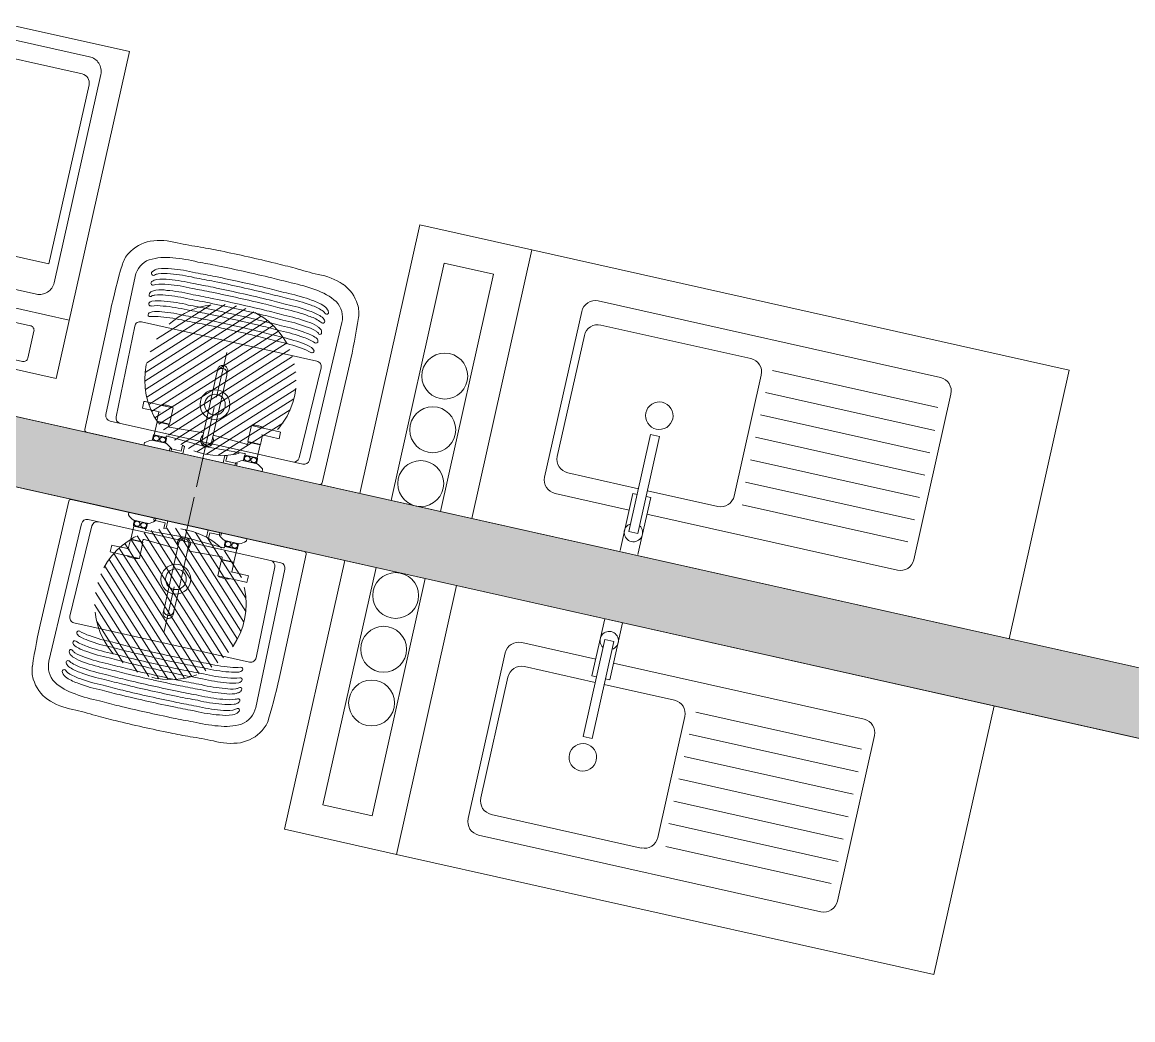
# Model space of a CAD drawing. Header units: millimetres. Extents: x 2471 to 2909, y 1327 to 1568.
# Drawn here: x 2614.252 to 2616.672, y 1452.336 to 1454.51 of the extents above; entities that cross this region are included whole.
import ezdxf
from ezdxf.xclip import XClip

# ---------------------------------------------------------------- set-up
doc = ezdxf.new("R2010")
doc.units = ezdxf.units.MM
doc.header["$XCLIPFRAME"] = 2
doc.set_wipeout_variables(frame=1)
for name, pattern in [('ACAD_ISO07W100', [3, 0, -3]), ('TC_P1$0$DASHDOT', [1, 0.5, -0.25, 0, -0.25]), ('TC_P1$0$HIDDEN2', [0.1875, 0.125, -0.0625])]:
    doc.linetypes.add(name, pattern=pattern)
doc.layers.get('0').update_dxf_attribs({"color": 251, "lineweight": 9})
for name, color, linetype, lineweight in [('A-EST PLACAS', 251, 'Continuous', 13), ('A-ESTRUCTURA-HATCH', 251, 'Continuous', 13), ('A-HATCH', 251, 'Continuous', 13), ('A-MURO BAJO', 251, 'Continuous', 13), ('A-MUROS', 251, 'Continuous', 13), ('DLP_ACCESORIOS', 251, 'Continuous', 13), ('DLP_EQUIPAMIENTO', 251, 'Continuous', 13)]:
    doc.layers.add(name, color=color, linetype=linetype, lineweight=lineweight)

# ---------------------------------------------------------------- blocks, each defined once
blk = doc.blocks.new('EST P2')
at = {"layer": 'A-ESTRUCTURA-HATCH'}
h = blk.add_hatch(dxfattribs=at)
h.set_pattern_fill('ANSI31', color=256, scale=0.02)
h.set_pattern_definition([(45, (-226392.07709, -8188163.05961), (-0.04490128060535, 0.04490128060535), [])])
h.paths.add_polyline_path([(-3.61, 5.05), (-3.61, 4.85), (-44.785, 4.85), (-44.785, -0.15), (-46.99, -0.15), (-46.99, -11.15), (-3.61, -11.1501), (-3.61, -11.4001), (-47.24, -11.4), (-47.24, 0.15), (-45.035, 0.15), (-45.035, 5.0497)])
h.paths.add_polyline_path([(5.8757, 4.85), (5.8757, 5.05), (35.53, 5.05), (35.53, 4.85)])
h.paths.add_polyline_path([(35.58, -11.1501), (71.88, -11.1501), (71.88, -11.4001), (35.58, -11.4)])
h.paths.add_polyline_path([(-3.56, -11.15), (35.53, -11.15), (35.53, -11.4001), (-3.56, -11.4001)])
edge = h.paths.add_edge_path()
edge.add_arc((63.3007, -0.15), 9.7, 360, 540)
edge.add_line((53.6007, -0.15), (53.8007, -0.15))
edge.add_arc((63.3007, -0.15), 9.5, 0, 180, ccw=False)
edge.add_line((72.8007, -0.15), (73.0007, -0.15))
h.paths.add_polyline_path([(47.915, 5.05), (35.58, 5.05), (35.58, 4.85), (47.915, 4.85)])
edge = h.paths.add_edge_path()
edge.add_arc((63.3007, -0.15), 3.3, 0.0011, 49.9945)
edge.add_line((65.4221, 2.3777), (65.4222, -0.15))
edge.add_line((65.4222, -0.15), (65.2722, -0.15))
edge.add_line((65.2722, -0.15), (65.2721, 2.4964))
edge.add_arc((63.3007, -0.15), 3.3, 53.3155, 179.9999)
edge.add_line((60.0007, -0.15), (59.8007, -0.15))
edge.add_arc((63.3007, -0.15), 3.5, 0.001, 179.9999, ccw=False)
edge.add_line((66.8007, -0.1499), (66.6007, -0.1499))
edge.add_line((66.6007, -0.1499), (66.6007, -0.1499))
h.paths.add_polyline_path([(51.865, 4.85), (53.3757, 4.85), (53.3757, 5.05), (51.865, 5.05)])
blk = doc.blocks.new('A$C47ad906b')
at = {"color": 240, "true_color": 0xed1f24}
blk.add_wipeout([(-17.9532, 13.7815), (-20.1582, 13.7815), (-20.1582, 2.2315), (98.9618, 2.2315), (98.9618, 7.2315), (99.7906, 7.2315), (100.0824, 13.4817), (99.9399, 15.1384), (99.3011, 17.2957), (98.434, 18.891), (96.5864, 20.9381), (95.1524, 21.9277), (93.5658, 22.6443), (92.3725, 22.9752), (90.3824, 23.1815), (88.3592, 22.9682), (87.1113, 22.6133), (85.5861, 21.9127), (83.9074, 20.704), (82.6862, 19.3856), (82.1939, 18.6815), (75.1468, 18.6815), (75.1468, 19.1315), (74.5468, 19.1315), (74.5468, 18.6815), (70.6718, 18.6815), (70.6718, 19.1315), (70.0718, 19.1315), (70.0718, 18.6815), (59.808, 18.6815), (59.808, 19.5314), (55.8578, 19.5314), (55.8578, 18.6815), (37.3918, 18.6815), (9.6018, 18.6818), (9.6018, 19.1315), (9.0018, 19.1315), (9.0018, 18.6817), (7.6574, 18.6815), (7.6574, 19.5315), (3.7074, 19.5315), (3.7074, 18.6818), (-19.1926, 18.6819), (-19.1926, 18.4815), (-17.9532, 18.4815)], dxfattribs=at)
blk.add_blockref('EST P2', (27.0859, 13.6317))
blk = doc.blocks.new('TC_P1$0$EST.P1')
at = {"layer": 'A-EST PLACAS'}
h = blk.add_hatch(color=8, dxfattribs=at)
h.dxf.hatch_style = 1
h.paths.add_polyline_path([(9.15, 0.06), (9.15, 6.125), (10.65, 6.125), (10.65, 5.375), (10.8, 5.375), (10.8, 6.325), (9, 6.325), (9, 5.45), (7.5, 5.45), (7.5, 5.95), (7.35, 5.95), (7.35, 5.25), (9, 5.25), (9, 0.06)])
h.paths.add_polyline_path([(30.25, 10.125), (28.65, 10.125), (28.65, 13.225), (29.85, 13.225), (29.85, 13.375), (28.5, 13.375), (28.5, 9.975), (30.25, 9.975)])
h.paths.add_polyline_path([(31.05, 13.375), (31.2, 13.375), (31.2, 9.975), (31.05, 9.975)])
h.paths.add_polyline_path([(36.55, 13.85), (36.85, 13.85), (36.85, 13.7), (36.7, 13.7), (36.7, 10.625), (36.55, 10.625)])
h.paths.add_polyline_path([(33.6, 13.225), (33.6, 10.125), (32, 10.125), (32, 9.975), (33.75, 9.975), (33.75, 13.375), (32.4, 13.375), (32.4, 13.225)])
h.paths.add_polyline_path([(42.85, 13.7), (43.45, 13.7), (43.45, 13.85), (42.7, 13.85), (42.7, 10.45), (43.85, 10.45), (43.85, 10.6), (42.85, 10.6)])
h.paths.add_polyline_path([(44.65, 13.85), (44.65, 10.45), (44.8, 10.45), (44.8, 13.85)])
h.paths.add_polyline_path([(45.6, 10.6), (47.2, 10.6), (47.2, 13.7), (46, 13.7), (46, 13.85), (47.35, 13.85), (47.35, 10.45), (45.6, 10.45)])
h.paths.add_polyline_path([(42.85, 0.15), (43.45, 0.15), (43.45, 0), (42.7, 0), (42.7, 3.4), (43.85, 3.4), (43.85, 3.25), (42.85, 3.25)])
h.paths.add_polyline_path([(44.65, 0), (44.65, 3.4), (44.8, 3.4), (44.8, 0)])
h.paths.add_polyline_path([(45.6, 3.25), (47.2, 3.25), (47.2, 0.15), (46, 0.15), (46, 0), (47.35, 0), (47.35, 3.4), (45.6, 3.4)])
h.paths.add_polyline_path([(40, 3.5), (39.85, 3.5), (39.85, 0.15), (39.7, 0.15), (39.7, 0), (40, 0)])
h.paths.add_polyline_path([(30.25, 3.725), (28.65, 3.725), (28.65, 0.625), (29.85, 0.625), (29.85, 0.475), (28.5, 0.475), (28.5, 3.875), (30.25, 3.875)])
h.paths.add_polyline_path([(31.05, 0.475), (31.2, 0.475), (31.2, 3.875), (31.05, 3.875)])
h.paths.add_polyline_path([(36.55, 0), (36.85, 0), (36.85, 0.15), (36.7, 0.15), (36.7, 3.225), (36.55, 3.225)])
h.paths.add_polyline_path([(33.6, 0.625), (33.6, 3.725), (32, 3.725), (32, 3.875), (33.75, 3.875), (33.75, 0.475), (32.4, 0.475), (32.4, 0.625)])
h.paths.add_polyline_path([(23.65, 9.025), (23.65, 10.025), (23.5, 10.025), (23.5, 9.025)], flags=17)
h.paths.add_polyline_path([(17.1, 10.125), (18.7, 10.125), (18.7, 13.225), (17.5, 13.225), (17.5, 13.375), (18.85, 13.375), (18.85, 9.975), (17.1, 9.975)])
h.paths.add_polyline_path([(16.3, 13.375), (16.15, 13.375), (16.15, 9.975), (16.3, 9.975)])
h.paths.add_polyline_path([(10.5, 13.85), (10.5, 13.7), (10.65, 13.7), (10.65, 10.625), (10.8, 10.625), (10.8, 13.85)])
h.paths.add_polyline_path([(21.1, 7.525), (11.7, 7.525), (11.7, 7.675), (15.25, 7.675), (15.25, 9.075), (15.45, 9.075), (15.45, 7.675), (17.85, 7.675), (17.85, 8.925), (16.2, 8.925), (16.2, 9.075), (18, 9.075), (18, 7.675), (21.1, 7.675)])
h.paths.add_polyline_path([(13.75, 13.225), (13.75, 10.125), (15.35, 10.125), (15.35, 9.975), (13.6, 9.975), (13.6, 13.375), (14.95, 13.375), (14.95, 13.225)])
h.paths.add_polyline_path([(9, 8.6), (7.35, 8.6), (7.35, 7.9), (7.5, 7.9), (7.5, 8.4), (9, 8.4), (9, 7.525), (10.8, 7.525), (10.8, 8.475), (10.65, 8.475), (10.65, 7.725), (9.15, 7.725), (9.15, 13.79), (9, 13.79)])
h.paths.add_polyline_path([(4.5, 13.7), (3.9, 13.7), (3.9, 13.85), (4.65, 13.85), (4.65, 10.45), (3.5, 10.45), (3.5, 10.6), (4.5, 10.6)])
h.paths.add_polyline_path([(2.7, 13.85), (2.7, 10.45), (2.55, 10.45), (2.55, 13.85)])
h.paths.add_polyline_path([(1.75, 10.6), (0.15, 10.6), (0.15, 13.7), (1.35, 13.7), (1.35, 13.85), (0, 13.85), (0, 10.45), (1.75, 10.45)])
h.paths.add_polyline_path([(2.7, 0), (2.7, 3.4), (2.55, 3.4), (2.55, 0)])
h.paths.add_polyline_path([(1.75, 3.25), (0.15, 3.25), (0.15, 0.15), (1.35, 0.15), (1.35, 0), (0, 0), (0, 3.4), (1.75, 3.4)])
h.paths.add_polyline_path([(7.35, 3.5), (7.5, 3.5), (7.5, 0.15), (7.65, 0.15), (7.65, 0), (7.35, 0)])
h.paths.add_polyline_path([(17.1, 3.725), (18.7, 3.725), (18.7, 0.625), (17.5, 0.625), (17.5, 0.475), (18.85, 0.475), (18.85, 3.875), (17.1, 3.875)])
h.paths.add_polyline_path([(16.3, 0.475), (16.15, 0.475), (16.15, 3.875), (16.3, 3.875)])
h.paths.add_polyline_path([(10.8, 0), (10.5, 0), (10.5, 0.15), (10.65, 0.15), (10.65, 3.225), (10.8, 3.225)])
h.paths.add_polyline_path([(13.75, 0.625), (13.75, 3.725), (15.35, 3.725), (15.35, 3.875), (13.6, 3.875), (13.6, 0.475), (14.95, 0.475), (14.95, 0.625)])
h.paths.add_polyline_path([(38.35, 6.325), (36.55, 6.325), (36.55, 5.375), (36.7, 5.375), (36.7, 6.125), (38.2, 6.125), (38.2, 0.06), (38.35, 0.06), (38.35, 5.25), (40, 5.25), (40, 5.95), (39.85, 5.95), (39.85, 5.45), (38.35, 5.45)])
h.paths.add_polyline_path([(4.65, 0), (4.65, 3.4), (3.5, 3.4), (3.5, 3.25), (4.5, 3.25), (4.5, 0.15), (3.9, 0.15), (3.9, 0)])
h.paths.add_polyline_path([(1.7468, 8.35), (1.6, 8.35), (1.6, 9.55), (3.75, 9.55), (3.75, 9.4), (1.75, 9.4), (1.75, 8.35)], flags=17)
h.paths.add_polyline_path([(1.7468, 5.5), (1.6, 5.5), (1.6, 4.3), (3.75, 4.3), (3.75, 4.45), (1.75, 4.45), (1.75, 5.5)], flags=17)
h.paths.add_polyline_path([(7.5001, 7), (4.65, 7), (4.65, 9.55), (4.5, 9.55), (4.5, 7), (1.75, 7), (1.75, 7.6), (1.6, 7.6), (1.6, 7), (-1.2, 7), (-1.2, 11.05), (-1.35, 11.05), (-1.35, 2.8), (-1.2, 2.8), (-1.2, 6.85), (1.6, 6.85), (1.6, 6.25), (1.75, 6.25), (1.75, 6.85), (4.5, 6.85), (4.5, 4.3), (4.65, 4.3), (4.65, 6.85), (7.5001, 6.85)])
h.paths.add_polyline_path([(25.8, 6.175), (29.35, 6.175), (29.35, 4.775), (31.15, 4.775), (31.15, 4.925), (29.5, 4.925), (29.5, 6.175), (31.9, 6.175), (31.9, 4.775), (32.1, 4.775), (32.1, 6.175), (35.65, 6.175), (35.65, 6.325), (25.65, 6.325), (25.65, 0.475), (26.5, 0.475), (26.5, 0.625), (25.8, 0.625), (25.8, 4.775), (27.65, 4.775), (27.65, 4.925), (25.8, 4.925)])
h.paths.add_polyline_path([(22.7, 1.025), (25.35, 1.025), (25.35, 3.675), (23, 3.675), (23, 4.225), (22.7, 4.225), (22.7, 4.375), (23.15, 4.375), (23.15, 3.825), (25.35, 3.825), (25.35, 6.325), (25.5, 6.325), (25.5, 0.875), (22.7, 0.875)])
h.paths.add_polyline_path([(21.7, 0.475), (20.85, 0.475), (20.85, 0.625), (21.55, 0.625), (21.55, 4.775), (19.7, 4.775), (19.7, 4.925), (21.55, 4.925), (21.55, 6.175), (18, 6.175), (18, 4.775), (16.2, 4.775), (16.2, 4.925), (17.85, 4.925), (17.85, 6.175), (15.45, 6.175), (15.45, 4.775), (15.25, 4.775), (15.25, 6.175), (11.7, 6.175), (11.7, 6.325), (21.7, 6.325)])
h.paths.add_polyline_path([(7.35, 13.85), (7.35, 10.35), (7.5, 10.35), (7.5, 13.7), (7.65, 13.7), (7.65, 13.85)])
h.paths.add_polyline_path([(21.35, 8.925), (21.55, 8.925), (21.55, 7.525), (23.65, 7.525), (23.65, 8.125), (23.5, 8.125), (23.5, 7.675), (21.7, 7.675), (21.7, 11.375), (23.5, 11.375), (23.5, 10.925), (23.65, 10.925), (23.65, 11.575), (21.7, 11.575), (21.7, 13.375), (20.85, 13.375), (20.85, 13.225), (21.55, 13.225), (21.55, 9.075), (19.3, 9.075), (19.3, 8.925), (21.45, 8.925)])
h.paths.add_polyline_path([(38.35, 13.79), (38.35, 8.6), (40, 8.6), (40, 7.9), (39.85, 7.9), (39.85, 8.4), (38.35, 8.4), (38.35, 7.525), (36.55, 7.525), (36.55, 8.475), (36.7, 8.475), (36.7, 7.725), (38.2, 7.725), (38.2, 13.79)])
h.paths.add_polyline_path([(45.75, 7), (48.55, 7), (48.55, 11.05), (48.7, 11.05), (48.7, 2.8), (48.55, 2.8), (48.55, 6.85), (45.75, 6.85), (45.75, 6.25), (45.6, 6.25), (45.6, 6.85), (42.85, 6.85), (42.85, 4.3), (42.7, 4.3), (42.7, 6.85), (39.8499, 6.85), (39.8499, 7), (42.7, 7), (42.7, 9.55), (42.85, 9.55), (42.85, 7), (45.6, 7), (45.6, 7.6), (45.75, 7.6)])
h.paths.add_polyline_path([(40, 13.85), (39.7, 13.85), (39.7, 13.7), (39.85, 13.7), (39.85, 10.35), (40, 10.35)])
h.paths.add_polyline_path([(45.6032, 8.35), (45.75, 8.35), (45.75, 9.55), (43.6, 9.55), (43.6, 9.4), (45.6, 9.4), (45.6, 8.35)], flags=17)
h.paths.add_polyline_path([(45.6032, 5.5), (45.75, 5.5), (45.75, 4.3), (43.6, 4.3), (43.6, 4.45), (45.6, 4.45), (45.6, 5.5)], flags=17)
h.paths.add_polyline_path([(25.35, 7.525), (25.5, 7.525), (25.5, 11.575), (25.35, 11.575)])
h.paths.add_polyline_path([(25.8, 8.925), (28.05, 8.925), (28.05, 9.075), (25.8, 9.075), (25.8, 13.225), (26.5, 13.225), (26.5, 13.375), (25.65, 13.375), (25.65, 7.525), (25.8, 7.525)])
h.paths.add_polyline_path([(26.25, 7.675), (26.25, 7.525), (35.65, 7.525), (35.65, 7.675), (32.1, 7.675), (32.1, 9.075), (31.9, 9.075), (31.9, 7.675), (29.5, 7.675), (29.5, 8.925), (31.15, 8.925), (31.15, 9.075), (29.35, 9.075), (29.35, 7.675)])
blk.add_lwpolyline([(9.15, 0.06), (9.15, 6.125), (10.65, 6.125), (10.65, 5.375), (10.8, 5.375), (10.8, 6.325), (9, 6.325), (9, 5.45), (7.5, 5.45), (7.5, 5.95), (7.35, 5.95), (7.35, 5.25), (9, 5.25), (9, 0.06)], close=True)
blk = doc.blocks.new('TC_P1$0$MEZCLADORA-P')
at = {"color": 251, "linetype": 'TC_P1$0$DASHDOT', "ltscale": 0.07}
blk.add_line((0, 0.2633), (0, -0.2869), dxfattribs=at)
at = {"color": 7}
for p, q in [((-0.1318, 0), (-0.0713, 0)), ((-0.0713, 0), (-0.0713, -0.0048)), ((0.0714, 0), (0.1319, 0)), ((0.1319, 0), (0.1319, -0.0048)), ((-0.1318, 0), (-0.1318, -0.0048)), ((-0.1178, -0.0145), (-0.0853, -0.0145)), ((0.0714, 0), (0.0714, -0.0048)), ((0.0854, -0.0145), (0.1179, -0.0145)), ((-0.0875, -0.0265), (-0.1157, -0.0265)), ((-0.1141, -0.0265), (-0.1146, -0.027)), ((-0.0886, -0.027), (-0.1146, -0.027)), ((-0.1146, -0.027), (-0.1146, -0.056)), ((-0.0891, -0.0265), (-0.0886, -0.027)), ((-0.0886, -0.027), (-0.0886, -0.0285)), ((-0.0865, -0.0305), (-0.0015, -0.0262)), ((-0.011, -0.0405), (-0.011, -0.0805)), ((0.086, -0.0304), (0.0015, -0.0262)), ((0.011, -0.0805), (0.011, -0.0405)), ((0.1157, -0.0265), (0.0875, -0.0265)), ((0.0886, -0.0265), (0.0881, -0.027)), ((0.1151, -0.027), (0.0881, -0.027)), ((0.0881, -0.0285), (0.0881, -0.027)), ((0.0926, -0.0379), (0.0926, -0.0379)), ((0.1146, -0.0265), (0.1151, -0.027)), ((0.1151, -0.056), (0.1151, -0.027)), ((-0.0876, -0.057), (-0.1156, -0.057)), ((-0.1156, -0.057), (-0.1156, -0.078)), ((-0.1146, -0.056), (-0.0886, -0.056)), ((-0.1141, -0.0565), (-0.1146, -0.056)), ((-0.0891, -0.0565), (-0.1141, -0.0565)), ((-0.0891, -0.0565), (-0.0886, -0.056)), ((-0.0886, -0.0525), (-0.0886, -0.056)), ((-0.0876, -0.057), (-0.0876, -0.093)), ((-0.0865, -0.0505), (-0.011, -0.0543)), ((0.086, -0.0506), (0.011, -0.0543)), ((0.1156, -0.057), (0.0876, -0.057)), ((0.0876, -0.057), (0.0876, -0.093)), ((0.0881, -0.056), (0.0881, -0.0525)), ((0.0881, -0.056), (0.1151, -0.056)), ((0.0886, -0.0565), (0.0881, -0.056)), ((0.1146, -0.0565), (0.0886, -0.0565)), ((0.0896, -0.0565), (0.0896, -0.057)), ((0.1136, -0.0565), (0.1136, -0.057)), ((0.1146, -0.0565), (0.1151, -0.056)), ((0.1156, -0.057), (0.1156, -0.078)), ((-0.1526, -0.078), (-0.1501, -0.078)), ((-0.1526, -0.093), (-0.1526, -0.078)), ((-0.1501, -0.093), (-0.1526, -0.093)), ((-0.1242, -0.078), (-0.1501, -0.078)), ((-0.1501, -0.093), (-0.1242, -0.093)), ((-0.1129, -0.078), (-0.1242, -0.078)), ((-0.1242, -0.093), (-0.1129, -0.093)), ((-0.1137, -0.093), (-0.1137, -0.0932)), ((-0.0876, -0.093), (-0.1129, -0.093)), ((-0.1031, -0.0954), (-0.1001, -0.0954)), ((-0.0895, -0.093), (-0.0895, -0.0932)), ((-0.011, -0.0805), (-0.011, -0.1514)), ((0.011, -0.0805), (0.011, -0.1514)), ((0.1129, -0.093), (0.0876, -0.093)), ((0.0895, -0.093), (0.0895, -0.0932)), ((0.1001, -0.0954), (0.1031, -0.0954)), ((0.1242, -0.078), (0.1129, -0.078)), ((0.1129, -0.093), (0.1242, -0.093)), ((0.1137, -0.093), (0.1137, -0.0932)), ((0.1501, -0.078), (0.1242, -0.078)), ((0.1242, -0.093), (0.1501, -0.093)), ((0.1501, -0.078), (0.1526, -0.078)), ((0.1526, -0.093), (0.1501, -0.093)), ((0.1526, -0.093), (0.1526, -0.078)), ((-0.011, -0.1514), (-0.011, -0.1885)), ((0.011, -0.1885), (0.011, -0.1514)), ((-0.011, -0.1885), (-0.011, -0.1905)), ((-0.011, -0.1969), (-0.011, -0.1905)), ((0.011, -0.1885), (0.011, -0.1905)), ((0.011, -0.1969), (0.011, -0.1905))]:
    blk.add_line(p, q, dxfattribs=at)
for centre, radius, start, end in [((-0.1303, -0.0048), 0.0015, 180, 228.4626), ((-0.0982, 0.0315), 0.05, 228.4626, 246.8453), ((-0.1083, -0.0205), 0.0095, 140.8333, 144.6655), ((-0.0948, -0.0205), 0.0095, 35.3345, 39.1667), ((-0.105, 0.0315), 0.05, 293.1547, 311.5374), ((-0.0728, -0.0048), 0.0015, 311.5374, 0), ((0.0729, -0.0048), 0.0015, 180, 228.4626), ((0.105, 0.0315), 0.05, 228.4626, 246.8453), ((0.0949, -0.0205), 0.0095, 140.8333, 144.6655), ((0.1084, -0.0205), 0.0095, 35.3345, 39.1667), ((0.0982, 0.0315), 0.05, 293.1547, 311.5374), ((0.1304, -0.0048), 0.0015, 311.5374, 0), ((-0.1083, -0.0205), 0.0095, 215.3345, 219.1667), ((-0.0948, -0.0205), 0.0095, 320.8333, 324.6655), ((0, -0.0405), 0.0143, 320.0451, 219.9549), ((0, -0.0405), 0.0143, 320.5275, 219.4725), ((0, -0.0405), 0.014, 321.7868, 218.2132), ((0, -0.0405), 0.011, 0, 180), ((0.0949, -0.0205), 0.0095, 215.3345, 219.1667), ((0.1084, -0.0205), 0.0095, 320.8333, 324.6655), ((-0.1127, -0.0932), 0.001, 180, 255.7593), ((-0.1031, -0.0554), 0.04, 255.7593, 270), ((-0.1001, -0.0554), 0.04, 270, 284.2407), ((-0.0905, -0.0932), 0.001, 284.2407, 0), ((0.0905, -0.0932), 0.001, 180, 255.7593), ((0.1001, -0.0554), 0.04, 255.7593, 270), ((0.1031, -0.0554), 0.04, 270, 284.2407), ((0.1127, -0.0932), 0.001, 284.2407, 0)]:
    blk.add_arc(centre, radius, start, end, dxfattribs=at)
for centre, major_axis, ratio, start_param, end_param in [((-0.0016, -0.0243), (0.00195, 0.00019), 0.977728, 4.694416, 4.711947), ((0.0016, -0.0243), (0.00197, -0.00016), 0.989596, 4.695691, 4.715329), ((0, -0.1905), (-0.011, 0), 0.927184, 0, 3.141593), ((0, -0.1905), (0.011, 0), 0.927184, 3.141593, 6.283185)]:
    blk.add_ellipse(centre, major_axis=major_axis, ratio=ratio, start_param=start_param, end_param=end_param, dxfattribs=at)
for points, knots in [([(-0.1161, -0.026), (-0.1161, -0.026), (-0.1161, -0.0259), (-0.1161, -0.0257), (-0.1161, -0.0255), (-0.1161, -0.0251), (-0.1161, -0.0248), (-0.1161, -0.0244), (-0.1161, -0.0242), (-0.1161, -0.0237), (-0.1161, -0.0234), (-0.1161, -0.0228), (-0.1161, -0.0223), (-0.1161, -0.0214), (-0.1161, -0.0209), (-0.1161, -0.0201), (-0.1161, -0.0196), (-0.1161, -0.0187), (-0.1161, -0.0182), (-0.1161, -0.0176), (-0.1161, -0.0173), (-0.1161, -0.0168), (-0.1161, -0.0166), (-0.1161, -0.0162), (-0.1161, -0.0159), (-0.1161, -0.0155), (-0.1161, -0.0153), (-0.1161, -0.0151), (-0.1161, -0.015), (-0.1161, -0.015)], [1.912506, 1.912506, 1.912506, 1.912506, 2.09167, 2.09167, 2.270834, 2.270834, 2.409757, 2.409757, 2.503909, 2.503909, 2.59806, 2.59806, 2.741232, 2.741232, 2.868759, 2.868759, 2.996286, 2.996286, 3.139457, 3.139457, 3.233609, 3.233609, 3.32776, 3.32776, 3.466683, 3.466683, 3.645847, 3.645847, 3.825012, 3.825012, 3.825012, 3.825012]), ([(-0.1088, -0.026), (-0.1083, -0.026), (-0.1078, -0.0259), (-0.1067, -0.0257), (-0.1061, -0.0255), (-0.1053, -0.0251), (-0.1049, -0.0248), (-0.1043, -0.0244), (-0.1041, -0.0242), (-0.1036, -0.0237), (-0.1034, -0.0234), (-0.103, -0.0228), (-0.1028, -0.0223), (-0.1026, -0.0214), (-0.1025, -0.0209), (-0.1025, -0.0201), (-0.1026, -0.0196), (-0.1028, -0.0187), (-0.103, -0.0182), (-0.1034, -0.0176), (-0.1036, -0.0173), (-0.1041, -0.0168), (-0.1043, -0.0166), (-0.1049, -0.0162), (-0.1053, -0.0159), (-0.1061, -0.0155), (-0.1067, -0.0153), (-0.1078, -0.0151), (-0.1083, -0.015), (-0.1088, -0.015), (-0.1094, -0.015), (-0.1099, -0.0151), (-0.111, -0.0153), (-0.1116, -0.0155), (-0.1124, -0.0159), (-0.1128, -0.0162), (-0.1134, -0.0166), (-0.1136, -0.0168), (-0.1141, -0.0173), (-0.1143, -0.0176), (-0.1147, -0.0182), (-0.1149, -0.0187), (-0.1151, -0.0196), (-0.1152, -0.0201), (-0.1152, -0.0209), (-0.1151, -0.0214), (-0.1149, -0.0223), (-0.1147, -0.0228), (-0.1143, -0.0234), (-0.1141, -0.0237), (-0.1136, -0.0242), (-0.1134, -0.0244), (-0.1128, -0.0248), (-0.1124, -0.0251), (-0.1116, -0.0255), (-0.111, -0.0257), (-0.1099, -0.0259), (-0.1094, -0.026), (-0.1088, -0.026)], [1.912506, 1.912506, 1.912506, 1.912506, 2.09167, 2.09167, 2.270834, 2.270834, 2.409757, 2.409757, 2.503909, 2.503909, 2.59806, 2.59806, 2.741232, 2.741232, 2.868759, 2.868759, 2.996286, 2.996286, 3.139457, 3.139457, 3.233609, 3.233609, 3.32776, 3.32776, 3.466683, 3.466683, 3.645847, 3.645847, 3.825012, 3.825012, 3.825012, 4.004176, 4.004176, 4.18334, 4.18334, 4.322263, 4.322263, 4.416415, 4.416415, 4.510566, 4.510566, 4.653737, 4.653737, 4.781264, 4.781264, 4.908792, 4.908792, 5.051963, 5.051963, 5.146114, 5.146114, 5.240266, 5.240266, 5.379189, 5.379189, 5.558353, 5.558353, 5.737517, 5.737517, 5.737517, 5.737517]), ([(-0.0944, -0.026), (-0.0938, -0.026), (-0.0933, -0.0259), (-0.0922, -0.0257), (-0.0916, -0.0255), (-0.0908, -0.0251), (-0.0904, -0.0248), (-0.0898, -0.0244), (-0.0896, -0.0242), (-0.0891, -0.0237), (-0.0889, -0.0234), (-0.0885, -0.0228), (-0.0883, -0.0223), (-0.0881, -0.0214), (-0.088, -0.0209), (-0.088, -0.0201), (-0.0881, -0.0196), (-0.0883, -0.0187), (-0.0885, -0.0182), (-0.0889, -0.0176), (-0.0891, -0.0173), (-0.0896, -0.0168), (-0.0898, -0.0166), (-0.0904, -0.0162), (-0.0908, -0.0159), (-0.0916, -0.0155), (-0.0922, -0.0153), (-0.0933, -0.0151), (-0.0938, -0.015), (-0.0944, -0.015), (-0.0949, -0.015), (-0.0954, -0.0151), (-0.0965, -0.0153), (-0.0971, -0.0155), (-0.0979, -0.0159), (-0.0983, -0.0162), (-0.0989, -0.0166), (-0.0991, -0.0168), (-0.0996, -0.0173), (-0.0998, -0.0176), (-0.1002, -0.0182), (-0.1004, -0.0187), (-0.1006, -0.0196), (-0.1007, -0.0201), (-0.1007, -0.0209), (-0.1006, -0.0214), (-0.1004, -0.0223), (-0.1002, -0.0228), (-0.0998, -0.0234), (-0.0996, -0.0237), (-0.0991, -0.0242), (-0.0989, -0.0244), (-0.0983, -0.0248), (-0.0979, -0.0251), (-0.0971, -0.0255), (-0.0965, -0.0257), (-0.0954, -0.0259), (-0.0949, -0.026), (-0.0944, -0.026)], [-1.912506, -1.912506, -1.912506, -1.912506, -1.733342, -1.733342, -1.554177, -1.554177, -1.415254, -1.415254, -1.321103, -1.321103, -1.226951, -1.226951, -1.08378, -1.08378, -0.956253, -0.956253, -0.828726, -0.828726, -0.685555, -0.685555, -0.591403, -0.591403, -0.497251, -0.497251, -0.358328, -0.358328, -0.179164, -0.179164, 0, 0, 0, 0.179164, 0.179164, 0.358328, 0.358328, 0.497251, 0.497251, 0.591403, 0.591403, 0.685555, 0.685555, 0.828726, 0.828726, 0.956253, 0.956253, 1.08378, 1.08378, 1.226951, 1.226951, 1.321103, 1.321103, 1.415254, 1.415254, 1.554177, 1.554177, 1.733342, 1.733342, 1.912506, 1.912506, 1.912506, 1.912506]), ([(-0.0871, -0.015), (-0.0871, -0.015), (-0.0871, -0.0151), (-0.0871, -0.0153), (-0.0871, -0.0155), (-0.0871, -0.0159), (-0.0871, -0.0162), (-0.0871, -0.0166), (-0.0871, -0.0168), (-0.0871, -0.0173), (-0.0871, -0.0176), (-0.0871, -0.0182), (-0.0871, -0.0187), (-0.0871, -0.0196), (-0.0871, -0.0201), (-0.0871, -0.0209), (-0.0871, -0.0214), (-0.0871, -0.0223), (-0.0871, -0.0228), (-0.0871, -0.0234), (-0.0871, -0.0237), (-0.0871, -0.0242), (-0.0871, -0.0244), (-0.0871, -0.0248), (-0.0871, -0.0251), (-0.0871, -0.0255), (-0.0871, -0.0257), (-0.0871, -0.0259), (-0.0871, -0.026), (-0.0871, -0.026)], [0, 0, 0, 0, 0.179164, 0.179164, 0.358328, 0.358328, 0.497251, 0.497251, 0.591403, 0.591403, 0.685555, 0.685555, 0.828726, 0.828726, 0.956253, 0.956253, 1.08378, 1.08378, 1.226951, 1.226951, 1.321103, 1.321103, 1.415254, 1.415254, 1.554177, 1.554177, 1.733342, 1.733342, 1.912506, 1.912506, 1.912506, 1.912506]), ([(0.0871, -0.026), (0.0871, -0.026), (0.0871, -0.0259), (0.0871, -0.0257), (0.0871, -0.0255), (0.0871, -0.0251), (0.0871, -0.0248), (0.0871, -0.0244), (0.0871, -0.0242), (0.0871, -0.0237), (0.0871, -0.0234), (0.0871, -0.0228), (0.0871, -0.0223), (0.0871, -0.0214), (0.0871, -0.0209), (0.0871, -0.0201), (0.0871, -0.0196), (0.0871, -0.0187), (0.0871, -0.0182), (0.0871, -0.0176), (0.0871, -0.0173), (0.0871, -0.0168), (0.0871, -0.0166), (0.0871, -0.0162), (0.0871, -0.0159), (0.0871, -0.0155), (0.0871, -0.0153), (0.0871, -0.0151), (0.0871, -0.015), (0.0871, -0.015)], [1.912506, 1.912506, 1.912506, 1.912506, 2.09167, 2.09167, 2.270834, 2.270834, 2.409757, 2.409757, 2.503909, 2.503909, 2.59806, 2.59806, 2.741232, 2.741232, 2.868759, 2.868759, 2.996286, 2.996286, 3.139457, 3.139457, 3.233609, 3.233609, 3.32776, 3.32776, 3.466683, 3.466683, 3.645847, 3.645847, 3.825012, 3.825012, 3.825012, 3.825012]), ([(0.0944, -0.026), (0.0949, -0.026), (0.0954, -0.0259), (0.0965, -0.0257), (0.0971, -0.0255), (0.0979, -0.0251), (0.0983, -0.0248), (0.0989, -0.0244), (0.0991, -0.0242), (0.0996, -0.0237), (0.0998, -0.0234), (0.1002, -0.0228), (0.1004, -0.0223), (0.1006, -0.0214), (0.1007, -0.0209), (0.1007, -0.0201), (0.1006, -0.0196), (0.1004, -0.0187), (0.1002, -0.0182), (0.0998, -0.0176), (0.0996, -0.0173), (0.0991, -0.0168), (0.0989, -0.0166), (0.0983, -0.0162), (0.0979, -0.0159), (0.0971, -0.0155), (0.0965, -0.0153), (0.0954, -0.0151), (0.0949, -0.015), (0.0944, -0.015), (0.0938, -0.015), (0.0933, -0.0151), (0.0922, -0.0153), (0.0916, -0.0155), (0.0908, -0.0159), (0.0904, -0.0162), (0.0898, -0.0166), (0.0896, -0.0168), (0.0891, -0.0173), (0.0889, -0.0176), (0.0885, -0.0182), (0.0883, -0.0187), (0.0881, -0.0196), (0.088, -0.0201), (0.088, -0.0209), (0.0881, -0.0214), (0.0883, -0.0223), (0.0885, -0.0228), (0.0889, -0.0234), (0.0891, -0.0237), (0.0896, -0.0242), (0.0898, -0.0244), (0.0904, -0.0248), (0.0908, -0.0251), (0.0916, -0.0255), (0.0922, -0.0257), (0.0933, -0.0259), (0.0938, -0.026), (0.0944, -0.026)], [1.912506, 1.912506, 1.912506, 1.912506, 2.09167, 2.09167, 2.270834, 2.270834, 2.409757, 2.409757, 2.503909, 2.503909, 2.59806, 2.59806, 2.741232, 2.741232, 2.868759, 2.868759, 2.996286, 2.996286, 3.139457, 3.139457, 3.233609, 3.233609, 3.32776, 3.32776, 3.466683, 3.466683, 3.645847, 3.645847, 3.825012, 3.825012, 3.825012, 4.004176, 4.004176, 4.18334, 4.18334, 4.322263, 4.322263, 4.416415, 4.416415, 4.510566, 4.510566, 4.653737, 4.653737, 4.781264, 4.781264, 4.908792, 4.908792, 5.051963, 5.051963, 5.146114, 5.146114, 5.240266, 5.240266, 5.379189, 5.379189, 5.558353, 5.558353, 5.737517, 5.737517, 5.737517, 5.737517]), ([(0.1088, -0.026), (0.1094, -0.026), (0.1099, -0.0259), (0.111, -0.0257), (0.1116, -0.0255), (0.1124, -0.0251), (0.1128, -0.0248), (0.1134, -0.0244), (0.1136, -0.0242), (0.1141, -0.0237), (0.1143, -0.0234), (0.1147, -0.0228), (0.1149, -0.0223), (0.1151, -0.0214), (0.1152, -0.0209), (0.1152, -0.0201), (0.1151, -0.0196), (0.1149, -0.0187), (0.1147, -0.0182), (0.1143, -0.0176), (0.1141, -0.0173), (0.1136, -0.0168), (0.1134, -0.0166), (0.1128, -0.0162), (0.1124, -0.0159), (0.1116, -0.0155), (0.111, -0.0153), (0.1099, -0.0151), (0.1094, -0.015), (0.1088, -0.015), (0.1083, -0.015), (0.1078, -0.0151), (0.1067, -0.0153), (0.1061, -0.0155), (0.1053, -0.0159), (0.1049, -0.0162), (0.1043, -0.0166), (0.1041, -0.0168), (0.1036, -0.0173), (0.1034, -0.0176), (0.103, -0.0182), (0.1028, -0.0187), (0.1026, -0.0196), (0.1025, -0.0201), (0.1025, -0.0209), (0.1026, -0.0214), (0.1028, -0.0223), (0.103, -0.0228), (0.1034, -0.0234), (0.1036, -0.0237), (0.1041, -0.0242), (0.1043, -0.0244), (0.1049, -0.0248), (0.1053, -0.0251), (0.1061, -0.0255), (0.1067, -0.0257), (0.1078, -0.0259), (0.1083, -0.026), (0.1088, -0.026)], [-1.912506, -1.912506, -1.912506, -1.912506, -1.733342, -1.733342, -1.554177, -1.554177, -1.415254, -1.415254, -1.321103, -1.321103, -1.226951, -1.226951, -1.08378, -1.08378, -0.956253, -0.956253, -0.828726, -0.828726, -0.685555, -0.685555, -0.591403, -0.591403, -0.497251, -0.497251, -0.358328, -0.358328, -0.179164, -0.179164, 0, 0, 0, 0.179164, 0.179164, 0.358328, 0.358328, 0.497251, 0.497251, 0.591403, 0.591403, 0.685555, 0.685555, 0.828726, 0.828726, 0.956253, 0.956253, 1.08378, 1.08378, 1.226951, 1.226951, 1.321103, 1.321103, 1.415254, 1.415254, 1.554177, 1.554177, 1.733342, 1.733342, 1.912506, 1.912506, 1.912506, 1.912506]), ([(0.1161, -0.015), (0.1161, -0.015), (0.1161, -0.0151), (0.1161, -0.0153), (0.1161, -0.0155), (0.1161, -0.0159), (0.1161, -0.0162), (0.1161, -0.0166), (0.1161, -0.0168), (0.1161, -0.0173), (0.1161, -0.0176), (0.1161, -0.0182), (0.1161, -0.0187), (0.1161, -0.0196), (0.1161, -0.0201), (0.1161, -0.0209), (0.1161, -0.0214), (0.1161, -0.0223), (0.1161, -0.0228), (0.1161, -0.0234), (0.1161, -0.0237), (0.1161, -0.0242), (0.1161, -0.0244), (0.1161, -0.0248), (0.1161, -0.0251), (0.1161, -0.0255), (0.1161, -0.0257), (0.1161, -0.0259), (0.1161, -0.026), (0.1161, -0.026)], [0, 0, 0, 0, 0.179164, 0.179164, 0.358328, 0.358328, 0.497251, 0.497251, 0.591403, 0.591403, 0.685555, 0.685555, 0.828726, 0.828726, 0.956253, 0.956253, 1.08378, 1.08378, 1.226951, 1.226951, 1.321103, 1.321103, 1.415254, 1.415254, 1.554177, 1.554177, 1.733342, 1.733342, 1.912506, 1.912506, 1.912506, 1.912506]), ([(-0.0886, -0.0285), (-0.0886, -0.0287), (-0.0886, -0.0289), (-0.0884, -0.0293), (-0.0883, -0.0295), (-0.0881, -0.0299), (-0.0879, -0.03), (-0.0876, -0.0303), (-0.0874, -0.0303), (-0.0869, -0.0305), (-0.0867, -0.0305), (-0.0865, -0.0305)], [0.0014961, 0.0014961, 0.0014961, 0.0014961, 0.0628341, 0.0628341, 0.1278738, 0.1278738, 0.192655, 0.192655, 0.2586819, 0.2586819, 0.3211409, 0.3211409, 0.3211409, 0.3211409]), ([(0.0014, -0.0262), (0.0014, -0.0262), (0.0014, -0.0262), (0.0015, -0.0262), (0.0015, -0.0262), (0.0015, -0.0262)], [0, 0, 0, 0, 0.003858876, 0.003858876, 0.005459734, 0.005459734, 0.005459734, 0.005459734]), ([(0.086, -0.0305), (0.0862, -0.0305), (0.0864, -0.0304), (0.0869, -0.0303), (0.0871, -0.0302), (0.0874, -0.03), (0.0876, -0.0298), (0.0878, -0.0295), (0.0879, -0.0293), (0.0881, -0.0289), (0.0881, -0.0287), (0.0881, -0.0285)], [0.0009309, 0.0009309, 0.0009309, 0.0009309, 0.0631461, 0.0631461, 0.1284888, 0.1284888, 0.1937028, 0.1937028, 0.260157, 0.260157, 0.3196739, 0.3196739, 0.3196739, 0.3196739]), ([(-0.0865, -0.0505), (-0.0867, -0.0505), (-0.0869, -0.0505), (-0.0873, -0.0507), (-0.0875, -0.0507), (-0.0879, -0.051), (-0.0881, -0.0511), (-0.0883, -0.0515), (-0.0884, -0.0517), (-0.0886, -0.0521), (-0.0886, -0.0523), (-0.0886, -0.0525)], [0, 0, 0, 0, 0.0632739, 0.0632739, 0.1284986, 0.1284986, 0.1931331, 0.1931331, 0.2588948, 0.2588948, 0.322347, 0.322347, 0.322347, 0.322347]), ([(0.0881, -0.0525), (0.0881, -0.0523), (0.0881, -0.0521), (0.0879, -0.0517), (0.0878, -0.0515), (0.0876, -0.0512), (0.0874, -0.051), (0.0871, -0.0508), (0.0869, -0.0507), (0.0864, -0.0506), (0.0862, -0.0505), (0.086, -0.0505)], [0.0009616, 0.0009616, 0.0009616, 0.0009616, 0.0627142, 0.0627142, 0.1276947, 0.1276947, 0.1924362, 0.1924362, 0.2584085, 0.2584085, 0.3218037, 0.3218037, 0.3218037, 0.3218037]), ([(0.011, -0.1969), (0.011, -0.198), (0.0108, -0.199), (0.0101, -0.2011), (0.0095, -0.2021), (0.0082, -0.2038), (0.0073, -0.2046), (0.0054, -0.2059), (0.0043, -0.2064), (0.0021, -0.207), (0.0009, -0.2072), (-0.0015, -0.2071), (-0.0026, -0.2069), (-0.0048, -0.2062), (-0.0059, -0.2056), (-0.0077, -0.2042), (-0.0085, -0.2034), (-0.0098, -0.2016), (-0.0103, -0.2006), (-0.0109, -0.1987), (-0.011, -0.1978), (-0.011, -0.1969)], [4.328417, 4.328417, 4.328417, 4.328417, 4.64395, 4.64395, 4.960575, 4.960575, 5.279717, 5.279717, 5.601363, 5.601363, 5.924602, 5.924602, 6.248311, 6.248311, 6.571371, 6.571371, 6.892655, 6.892655, 7.211325, 7.211325, 7.470009, 7.470009, 7.470009, 7.470009])]:
    blk.add_open_spline(points, degree=3, knots=knots, dxfattribs=at)
for points in [[(-0.093, -0.0371), (-0.093, -0.0371), (-0.093, -0.0371), (-0.093, -0.0371)], [(-0.0015, -0.0262), (-0.0015, -0.0262), (-0.0015, -0.0262), (-0.0015, -0.0262)], [(-0.0015, -0.0262), (-0.0015, -0.0262), (-0.0014, -0.0262), (-0.0014, -0.0262)], [(0.0015, -0.0262), (0.0015, -0.0262), (0.0015, -0.0262), (0.0015, -0.0262)], [(-0.0886, -0.0525), (-0.0886, -0.0525), (-0.0886, -0.0525), (-0.0886, -0.0525)], [(-0.0865, -0.0505), (-0.0865, -0.0505), (-0.0865, -0.0505), (-0.0865, -0.0505)], [(0.0881, -0.0525), (0.0881, -0.0525), (0.0881, -0.0525), (0.0881, -0.0525)]]:
    blk.add_open_spline(points, degree=3, dxfattribs=at)
blk = doc.blocks.new('TC_P1$0$LAV-AMAZ-LAV_01')
blk.add_wipeout([(0.26, 0), (0.2622, -0.0005), (0.2636, -0.0015), (0.2646, -0.0029), (0.265, -0.005), (0.2669, -0.2686), (0.2669, -0.2806), (0.2668, -0.3016), (0.2663, -0.3212), (0.2658, -0.3369), (0.2649, -0.3544), (0.2637, -0.3738), (0.2622, -0.3835), (0.2599, -0.3912), (0.256, -0.3998), (0.2526, -0.4053), (0.248, -0.4118), (0.2384, -0.4219), (0.2336, -0.426), (0.2274, -0.4303), (0.2218, -0.4337), (0.2153, -0.4368), (0.2095, -0.4389), (0.2006, -0.4416), (0.191, -0.4437), (0.1829, -0.445), (0.1696, -0.4461), (0.165, -0.4462), (0.1572, -0.4459), (0.1314, -0.4466), (0.1057, -0.4481), (0.0834, -0.4489), (0.0611, -0.4495), (0.0413, -0.4498), (0.0031, -0.45), (-0.0305, -0.4499), (-0.0611, -0.4495), (-0.0834, -0.4489), (-0.1057, -0.4481), (-0.1314, -0.4466), (-0.1572, -0.4459), (-0.165, -0.4462), (-0.1772, -0.4456), (-0.1867, -0.4445), (-0.1955, -0.4428), (-0.2037, -0.4407), (-0.2104, -0.4386), (-0.2153, -0.4368), (-0.223, -0.433), (-0.231, -0.4279), (-0.2384, -0.4219), (-0.245, -0.4153), (-0.2509, -0.4079), (-0.2556, -0.4005), (-0.2593, -0.3928), (-0.2612, -0.3876), (-0.2627, -0.3815), (-0.2637, -0.3738), (-0.2647, -0.3576), (-0.2655, -0.3419), (-0.2661, -0.3284), (-0.2663, -0.3212), (-0.2667, -0.3081), (-0.2669, -0.2902), (-0.2669, -0.2686), (-0.2665, -0.2127), (-0.266, -0.1368), (-0.265, -0.005), (-0.2647, -0.0032), (-0.2636, -0.0015), (-0.2621, -0.0004), (-0.26, 0)])
for p, q in [((0.26, 0), (-0.26, 0)), ((-0.265, -0.005), (-0.2669, -0.2686)), ((0.265, -0.005), (0.2669, -0.2686)), ((-0.2271, -0.0469), (-0.2308, -0.3547)), ((0.2151, -0.035), (-0.2151, -0.035)), ((-0.208, -0.2488), (-0.2042, -0.0468)), ((0.208, -0.2488), (0.2042, -0.0468)), ((0.2271, -0.0469), (0.2308, -0.3547)), ((0, -0.261), (-0.196, -0.261)), ((0, -0.261), (0.196, -0.261))]:
    blk.add_line(p, q)
at = {"color": 7}
for points in [[(-0.0001, -0.286, -0.004924), (-0.06, -0.2855, -0.005443), (-0.1041, -0.2841, -0.041272), (-0.157, -0.281, -0.059773), (-0.1802, -0.2762, -0.37117)], [(-0.0001, -0.297, -0.004924), (-0.06, -0.2965, -0.005443), (-0.1041, -0.2951, -0.041272), (-0.157, -0.292, -0.045554), (-0.1778, -0.2875)], [(0.0001, -0.286, 0.004924), (0.06, -0.2855, 0.005443), (0.1041, -0.2841, 0.041272), (0.157, -0.281, 0.059773), (0.1802, -0.2762, 0.37117)], [(0.0001, -0.297, 0.004924), (0.06, -0.2965, 0.005443), (0.1041, -0.2951, 0.041272), (0.157, -0.292, 0.045554), (0.1778, -0.2875)], [(-0.0001, -0.321, -0.004924), (-0.06, -0.3205, -0.005443), (-0.1041, -0.3191, -0.041272), (-0.157, -0.316, -0.068069), (-0.1833, -0.3101, -0.158546)], [(-0.0001, -0.31, -0.004924), (-0.06, -0.3095, -0.005443), (-0.1041, -0.3081, -0.041272), (-0.157, -0.305, -0.066903), (-0.1829, -0.2992, -0.004021)], [(0.0001, -0.31, 0.004924), (0.06, -0.3095, 0.005443), (0.1041, -0.3081, 0.041272), (0.157, -0.305, 0.066903), (0.1829, -0.2992, 0.004021)], [(0.0001, -0.321, 0.004924), (0.06, -0.3205, 0.005443), (0.1041, -0.3191, 0.041272), (0.157, -0.316, 0.068069), (0.1833, -0.3101, 0.158546)], [(-0.0001, -0.334, -0.004924), (-0.06, -0.3335, -0.005443), (-0.1041, -0.3321, -0.041272), (-0.157, -0.329, -0.078711), (-0.1799, -0.3243, -0.062731), (-0.1859, -0.3211, -0.37117)], [(-0.0001, -0.345, -0.004924), (-0.06, -0.3445, -0.005443), (-0.1041, -0.3431, -0.041272), (-0.157, -0.34, -0.078711), (-0.1799, -0.3353, -0.054156), (-0.1851, -0.3326, -0.37117)], [(0.0001, -0.334, 0.004924), (0.06, -0.3335, 0.005443), (0.1041, -0.3321, 0.041272), (0.157, -0.329, 0.078711), (0.1799, -0.3243, 0.062731), (0.1859, -0.3211, 0.37117)], [(0.0001, -0.345, 0.004924), (0.06, -0.3445, 0.005443), (0.1041, -0.3431, 0.041272), (0.157, -0.34, 0.078711), (0.1799, -0.3353, 0.054156), (0.1851, -0.3326, 0.37117)], [(-0.0001, -0.369, -0.004924), (-0.06, -0.3685, -0.005443), (-0.1041, -0.3671, -0.041272), (-0.157, -0.364, -0.068174), (-0.1834, -0.358, -0.157546), (-0.1925, -0.3517, -0.375783)], [(-0.0001, -0.358, -0.004924), (-0.06, -0.3575, -0.005443), (-0.1041, -0.3561, -0.041272), (-0.157, -0.353, -0.068174), (-0.1834, -0.347, -0.012686), (-0.1882, -0.3447)], [(0.0001, -0.358, 0.004924), (0.06, -0.3575, 0.005443), (0.1041, -0.3561, 0.041272), (0.157, -0.353, 0.068174), (0.1834, -0.347, 0.012686), (0.1882, -0.3447)], [(0.0001, -0.369, 0.004924), (0.06, -0.3685, 0.005443), (0.1041, -0.3671, 0.041272), (0.157, -0.364, 0.068174), (0.1834, -0.358, 0.157546), (0.1925, -0.3517, 0.375783)], [(-0.0001, -0.393, -0.004924), (-0.06, -0.3925, -0.005443), (-0.1041, -0.3911, -0.041272), (-0.157, -0.388, -0.064512), (-0.1851, -0.3816, -0.157603), (-0.1966, -0.3724)], [(-0.0001, -0.382, -0.004924), (-0.06, -0.3815, -0.005443), (-0.1041, -0.3801, -0.041272), (-0.157, -0.377, -0.068174), (-0.1834, -0.371, -0.088848), (-0.1902, -0.3667, -0.37117)], [(0.0001, -0.382, 0.004924), (0.06, -0.3815, 0.005443), (0.1041, -0.3801, 0.041272), (0.157, -0.377, 0.068174), (0.1834, -0.371, 0.088848), (0.1902, -0.3667, 0.37117)], [(0.0001, -0.393, 0.004924), (0.06, -0.3925, 0.005443), (0.1041, -0.3911, 0.041272), (0.157, -0.388, 0.064512), (0.1851, -0.3816, 0.157603), (0.1966, -0.3724)]]:
    blk.add_lwpolyline(points, format="xyb", dxfattribs=at)
for points in [[(0, -0.417, -0.004925), (-0.0604, -0.4165, -0.00535), (-0.1043, -0.4151, -0.04023), (-0.1597, -0.4119, -0.10491), (-0.2087, -0.3967, -0.253945), (-0.2308, -0.3547, -0.253945)], [(0, -0.417, 0.004925), (0.0604, -0.4165, 0.00535), (0.1043, -0.4151, 0.04023), (0.1597, -0.4119, 0.10491), (0.2087, -0.3967, 0.253945), (0.2308, -0.3547, 0.253945)], [(-0.0611, -0.4495, 0.004927), (0, -0.45, 0.004927), (0.0611, -0.4495, 0.004927)]]:
    blk.add_lwpolyline(points, format="xyb")
for radius in [0.0325, 0.0225]:
    blk.add_circle((0, -0.12), radius)
for centre, radius, start, end in [((-0.26, -0.005), 0.005, 90, 179.5983), ((0.26, -0.005), 0.005, 0.4017, 90), ((-0.2151, -0.047), 0.012, 90, 179.3199), ((-0.1922, -0.047), 0.012, 90, 178.9249), ((0.1922, -0.047), 0.012, 1.0751, 90), ((0.2151, -0.047), 0.012, 0.6801, 90), ((-0.196, -0.249), 0.012, 178.9249, 270), ((0.196, -0.249), 0.012, 270, 1.0751), ((1.0777, -0.2806), 1.3446, 179.4878, 183.9734), ((-1.0777, -0.2806), 1.3446, 356.0266, 0.5122), ((-0.2016, -0.3694), 0.0623, 183.9734, 209.8873), ((0.2016, -0.3694), 0.0623, 330.1127, 356.0266), ((-0.1812, -0.3586), 0.0853, 209.3798, 246.4528), ((0.1812, -0.3586), 0.0853, 293.5472, 330.6202), ((-0.165, -0.3061), 0.14, 248.9414, 273.2067), ((-0.1653, -1.2669), 0.821, 85.8335, 89.4318), ((-0.0188, 1.6329), 2.0828, 267.6113, 268.8381), ((0.0188, 1.6329), 2.0828, 271.1619, 272.3887), ((0.1653, -1.2669), 0.821, 90.5682, 94.1665), ((0.165, -0.3061), 0.14, 266.7933, 291.0586)]:
    blk.add_arc(centre, radius, start, end)
for centre, radius, start, end in [((-0.1812, -0.2801), 0.00402, 67.2152, 203.9492), ((-0.1728, -0.2741), 0.0143, 212.1454, 249.2708), ((0.1728, -0.2741), 0.0143, 290.7292, 327.8546), ((0.1812, -0.2801), 0.00402, 336.0508, 112.7848), ((-0.1848, -0.3029), 0.00409, 62.4907, 198.722), ((-0.1792, -0.3009), 0.01, 198.722, 245.4682), ((0.1848, -0.3029), 0.00409, 341.278, 117.5093), ((0.1792, -0.3009), 0.01, 294.5318, 341.278), ((-0.1843, -0.3232), 0.00817, 170.8884, 211.776), ((-0.189, -0.3225), 0.00344, 23.6624, 170.8884), ((-0.1807, -0.321), 0.0124, 211.776, 249.2633), ((0.1807, -0.321), 0.0124, 290.7367, 328.224), ((0.189, -0.3225), 0.00344, 9.1116, 156.3376), ((0.1843, -0.3232), 0.00817, 328.224, 9.1116), ((-0.1898, -0.3485), 0.00418, 67.1844, 229.4438), ((0.1898, -0.3485), 0.00418, 310.5562, 112.8156), ((-0.1935, -0.3694), 0.00427, 39.8792, 224.315), ((0.1935, -0.3694), 0.00427, 315.685, 140.1208)]:
    blk.add_arc(centre, radius, start, end, dxfattribs=at)
blk.add_blockref('TC_P1$0$MEZCLADORA-P', (0, 0))
blk = doc.blocks.new('TC_P1$0$TERMA')
at = {"layer": 'A-HATCH', "linetype": 'TC_P1$0$HIDDEN2', "ltscale": 0.3}
h = blk.add_hatch(dxfattribs=at)
h.set_pattern_fill('ANSI31', color=256, scale=0.005)
h.set_pattern_definition([(45, (-212.033513, -158.478632), (-0.01122532015, 0.01122532015), [])])
edge = h.paths.add_edge_path()
edge.add_arc((-0.175, 0), 0.165, 0, 360)
at = {"layer": 'DLP_EQUIPAMIENTO', "linetype": 'Continuous', "ltscale": 0.3}
blk.add_line((0, 0.045), (0, -0.045), dxfattribs=at)
for points in [[(-0.0178, 0.05), (-0.005, 0.05), (-0.005, 0.075), (0, 0.075), (0, 0.045), (-0.0163, 0.045)], [(-0.0178, -0.05), (-0.005, -0.05), (-0.005, -0.075), (0, -0.075), (0, -0.045), (-0.0163, -0.045)]]:
    blk.add_lwpolyline(points, close=True, dxfattribs=at)
at = {"layer": 'DLP_EQUIPAMIENTO', "color": 2, "linetype": 'TC_P1$0$HIDDEN2', "ltscale": 0.3}
blk.add_circle((-0.175, 0), 0.165, dxfattribs=at)
blk = doc.blocks.new('TC_P1$0$LAV-COC_01')
for p, q in [((0.4, 0.8243, 0), (0.03, 0.8243, 0)), ((0, 0.2352, 0), (0, 0.7943, 0)), ((0.43, 0.03, 0), (0.43, 0.7943, 0)), ((0.35, 0.4121, 0), (0.08, 0.4121, 0)), ((0.05, 0.2252), (0.05, 0.3821, 0)), ((0.38, 0.0471, 0), (0.38, 0.3821, 0)), ((0, 0.03), (0, 0.1952, 0)), ((0.05, 0.0471, 0), (0.05, 0.2052)), ((0.03, 0), (0.4, 0, 0)), ((0.35, 0.0171, 0), (0.08, 0.0171, 0))]:
    blk.add_line(p, q)
at = {"color": 7, "extrusion": (-8.98137e-08, -2.25602e-18, 1)}
for p, q in [((0.065, 0.4334, 0), (0.065, 0.803, 0)), ((0.115, 0.4293, 0), (0.115, 0.8071, 0)), ((0.165, 0.4293, 0), (0.165, 0.8071, 0))]:
    blk.add_line(p, q, dxfattribs=at)
at = {"color": 7}
for p, q in [((0.215, 0.4293), (0.215, 0.8071, 0)), ((0.265, 0.4293), (0.265, 0.8071, 0)), ((0.315, 0.4293), (0.315, 0.8071, 0)), ((0.365, 0.4334, 0), (0.365, 0.803, 0))]:
    blk.add_line(p, q, dxfattribs=at)
at = {"extrusion": (-4.49068e-08, 3.60285e-08, 1), "elevation": 0}
for points in [[(-0.09, 0.2352), (0.0374, 0.2352), (0.0374, 0.2252)], [(0.0374, 0.2052), (0.0374, 0.1952), (-0.09, 0.1952)]]:
    blk.add_lwpolyline(points, dxfattribs=at)
blk.add_lwpolyline([(-0.0458, 0.2052), (0.1708, 0.2052), (0.1708, 0.2252), (-0.0458, 0.2252)], close=True, dxfattribs=at)
at = {"extrusion": (-4.49068e-08, 3.60285e-08, 1)}
blk.add_arc((-0.0458, 0.2152, 0), 0.02, 29.9997, 329.9997, dxfattribs=at)
for centre, start_param, end_param in [((0.03, 0.7943, 0), -0.785398, 0.785398), ((0.4, 0.7943, 0), -2.356194, -0.785398), ((0.08, 0.3821, 0), -0.785398, 0.785398), ((0.35, 0.3821, 0), -2.356194, -0.785398), ((0.03, 0.03), 0.785398, 2.356194), ((0.08, 0.0471, 0), 0.785398, 2.356194), ((0.35, 0.0471, 0), 2.356194, 3.926991), ((0.4, 0.03, 0), 2.356194, 3.926991)]:
    blk.add_ellipse(centre, major_axis=(-0.0212, 0.0212), ratio=1, start_param=start_param, end_param=end_param)
blk.add_ellipse((0.215, 0.2146, 0), major_axis=(-0.0212, 0.0212), ratio=1)
blk = doc.blocks.new('TC_P1$0$LAV-SEC')
blk.add_wipeout([(-0.35, 0), (-0.35, -0.73), (0.35, -0.73), (0.35, 0)])
blk.add_line((0.35, -0.13), (-0.35, -0.13))
blk.add_lwpolyline([(0.35, 0), (-0.35, 0), (-0.35, -0.73), (0.35, -0.73)], close=True)
at = {"color": 251}
for points in [[(0.27, -0.02), (-0.27, -0.02, 0.414214), (-0.28, -0.03), (-0.28, -0.09, 0.414214), (-0.27, -0.1), (0.27, -0.1, 0.414214), (0.28, -0.09), (0.28, -0.03, 0.414214)], [(0.28, -0.24), (-0.28, -0.24), (-0.28, -0.64, 0.414214), (-0.26, -0.66), (0.26, -0.66, 0.414214), (0.28, -0.64)]]:
    blk.add_lwpolyline(points, format="xyb", close=True, dxfattribs=at)
blk.add_lwpolyline([(-0.3, -0.6677, 0.414214), (-0.2677, -0.7), (0.2677, -0.7, 0.414214), (0.3, -0.6677), (0.3, -0.2023, 0.414214), (0.2677, -0.17), (-0.2677, -0.17, 0.414214), (-0.3, -0.2023)], format="xyb", close=True)
blk = doc.blocks.new('TC_P1$0$DPTO 65_1P')
at = {"layer": 'A-MURO BAJO'}
for q in [(0.8999, -5.075), (1.4999, -3.875)]:
    blk.add_line((0.8999, -3.875), q, dxfattribs=at)
at = {"layer": 'A-MUROS', "color": 3}
for p, q in [((0.8999, -5.325), (0.8999, -5.075)), ((0.8999, -5.075), (1.4999, -5.075)), ((0.9699, -5.255), (0.9699, -5.145)), ((0.9699, -5.145), (1.4999, -5.145)), ((1.4999, -5.255), (0.9699, -5.255)), ((1.4999, -5.325), (0.8999, -5.325))]:
    blk.add_line(p, q, dxfattribs=at)
at = {"layer": 'DLP_ACCESORIOS'}
for centre in [(1.2099, -5.2), (1.3299, -5.2), (1.4499, -5.2)]:
    blk.add_circle(centre, 0.05, dxfattribs=at)
at = {"layer": 'DLP_EQUIPAMIENTO', "extrusion": (4.49068e-08, 3.60285e-08, -1), "zscale": -1.000000000000043}
blk.add_blockref('TC_P1$0$LAV-COC_01', (-1.4072, -4.9396, 0), dxfattribs=at)
at = {"layer": 'DLP_EQUIPAMIENTO', "extrusion": (-4.4911e-08, -3.60233e-08, -1), "zscale": -1, "rotation": 89.99984711343319}
blk.add_blockref('TC_P1$0$LAV-AMAZ-LAV_01', (-1.5, -5.675, 0), dxfattribs=at)
at = {"layer": 'DLP_EQUIPAMIENTO', "xscale": -1, "rotation": 270}
blk.add_blockref('TC_P1$0$LAV-SEC', (1.4, -6.375), dxfattribs=at)
at = {"layer": 'A-MUROS'}
blk.add_line((1.4999, -6.865), (1.4999, -1.675), dxfattribs=at)
at = {"layer": 'DLP_EQUIPAMIENTO', "xscale": -1, "rotation": 180}
blk.add_blockref('TC_P1$0$TERMA', (1.4999, -5.675, 0), dxfattribs=at)
blk = doc.blocks.new('TC_P1$0$DPTO 75_1P')
at = {"layer": 'A-MURO BAJO'}
for p, q in [((-1.65, -3.275, 0), (-1.05, -3.275, 0)), ((-1.05, -3.275, 0), (-1.05, -4.475, 0))]:
    blk.add_line(p, q, dxfattribs=at)
at = {"layer": 'A-MUROS', "color": 3}
for p, q in [((-1.65, -4.475, 0), (-1.05, -4.475, 0)), ((-1.05, -4.475, 0), (-1.05, -4.725, 0)), ((-1.65, -4.545, 0), (-1.12, -4.545, 0)), ((-1.12, -4.545, 0), (-1.12, -4.655, 0)), ((-1.12, -4.655, 0), (-1.65, -4.655, 0)), ((-1.05, -4.725, 0), (-1.65, -4.725, 0))]:
    blk.add_line(p, q, dxfattribs=at)
at = {"layer": 'DLP_ACCESORIOS'}
for centre in [(-1.6, -4.6, 0), (-1.48, -4.6, 0), (-1.36, -4.6, 0)]:
    blk.add_circle(centre, 0.05, dxfattribs=at)
at = {"layer": 'DLP_EQUIPAMIENTO', "extrusion": (4.49068e-08, -3.60285e-08, 1)}
blk.add_blockref('TC_P1$0$LAV-COC_01', (-1.56, -4.3396, 0), dxfattribs=at)
at = {"layer": 'DLP_EQUIPAMIENTO', "extrusion": (-4.4911e-08, 3.60233e-08, 1), "rotation": 89.99984711343319}
blk.add_blockref('TC_P1$0$LAV-AMAZ-LAV_01', (-1.65, -5.075, 0), dxfattribs=at)
at = {"layer": 'A-MUROS'}
blk.add_line((-1.65, -6.265, 0), (-1.65, -0.2, 0), dxfattribs=at)
at = {"layer": 'DLP_EQUIPAMIENTO', "rotation": 180}
blk.add_blockref('TC_P1$0$TERMA', (-1.65, -5.075, 0), dxfattribs=at)
blk = doc.blocks.new('*U273')
at = {"layer": 'A-EST PLACAS'}
blk.add_blockref('TC_P1$0$EST.P1', (1.35, -2.8), dxfattribs=at)
blk.add_blockref('TC_P1$0$EST.P1', (1.35, -2.8), dxfattribs=at)
blk.add_blockref('TC_P1$0$DPTO 65_1P', (8.8501, 4.125))
blk.add_blockref('TC_P1$0$DPTO 75_1P', (12.15, 3.525, 0))

msp = doc.modelspace()

# ---------------------------------------------------------------- block references
at = {"linetype": 'ACAD_ISO07W100'}
ref = msp.add_blockref('A$C47ad906b', (2601.7285, 1500.8349, 0), dxfattribs=dict(at, rotation=257.382711444673))
XClip(ref).set_block_clipping_path([(-32.7771099955, 2.2226421868), (98.966152451, 2.2311685525), (98.9658266148, 7.2312249728), (99.7946497677, 7.2312789899), (100.0860832045, 13.4814635285), (100.1766123548, 17.3149815146), (100.3267845167, 20.5304395065), (97.1711962195, 20.6773210117), (93.5338054346, 23.2807166483), (85.4122358067, 23.2798339301), (85.4121779315, 21.8087508774), (84.8685753467, 21.4595517737), (84.2744105561, 21.0140181032), (83.7236675164, 20.5315185136), (83.2217984032, 20.020823719), (82.9119482925, 19.6642585539), (82.6902667088, 19.3857521464), (82.4208442196, 19.0171344008), (81.5253252406, 21.681570397), (-19.0374325849, 21.6816708043), (-22.9522799095, 17.2482101666), (-26.3217196958, 13.732875739), (-31.4099124894, 12.2080788992), (-35.6628028844, 13.1383932107)])

# ---------------------------------------------------------------- next in the draw order: block references
at = {"rotation": 257.3817293912868}
msp.add_blockref('*U273', (2618.4192, 1463.3211), dxfattribs=at)

doc.saveas('drawing.dxf')
